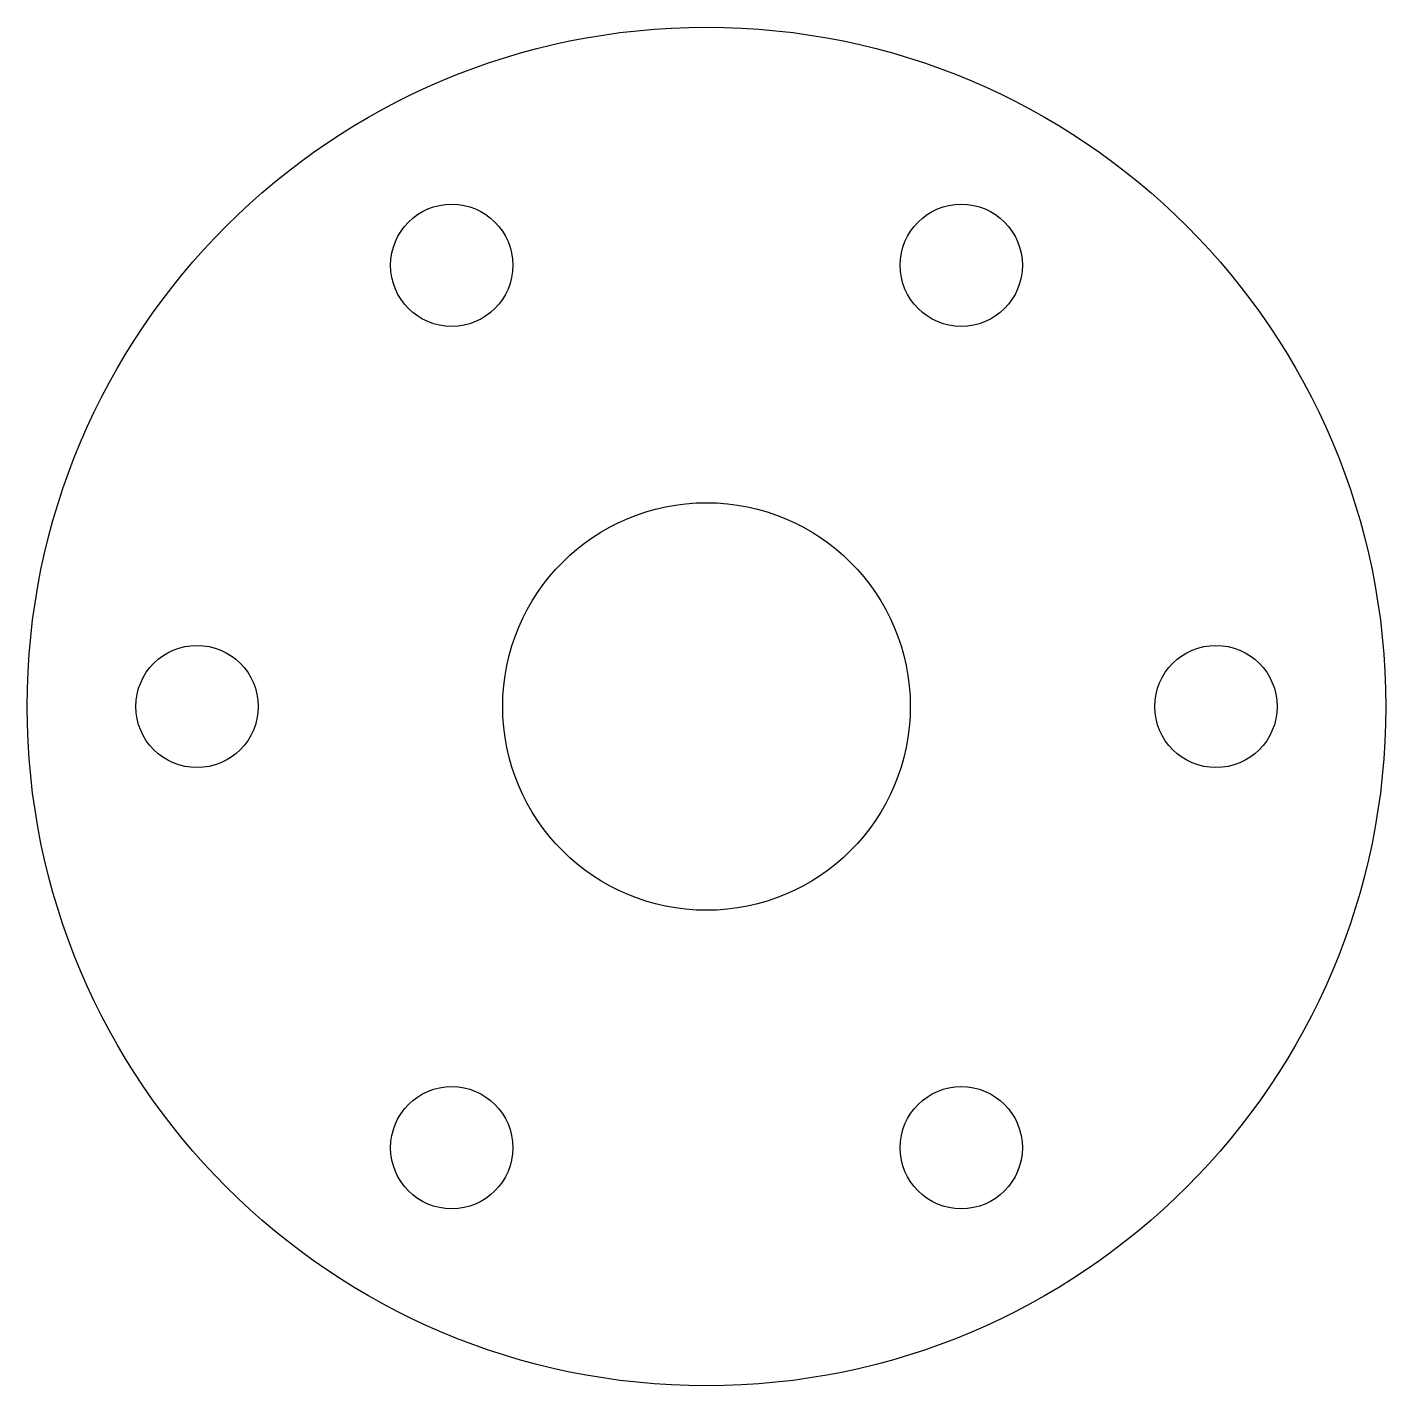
# Model space of a CAD drawing. Header units: millimetres. Extents: x -100 to 100, y -100 to 100.
import ezdxf

# ---------------------------------------------------------------- set-up
doc = ezdxf.new("R2010")
doc.units = ezdxf.units.MM

msp = doc.modelspace()

# ---------------------------------------------------------------- linework, layer by layer
for centre, radius in [((0, 0), 100), ((-37.5, 64.95), 9), ((37.5, 64.95), 9), ((0, 0), 30), ((-75, 0), 9), ((75, 0), 9), ((-37.5, -64.95), 9), ((37.5, -64.95), 9)]:
    msp.add_circle(centre, radius)

doc.saveas('drawing.dxf')
